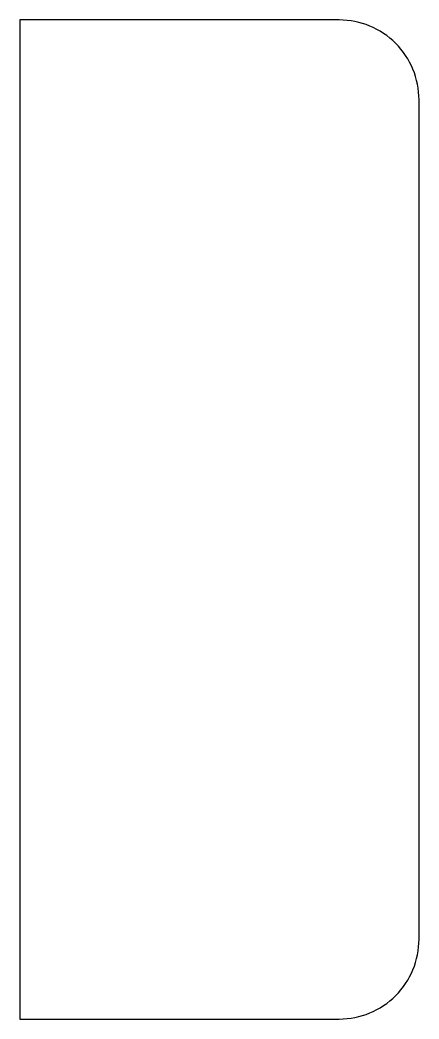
# Model space of a CAD drawing. Header units: millimetres. Extents: x 65 to 165, y -200 to 50.
import ezdxf

# ---------------------------------------------------------------- set-up
doc = ezdxf.new("R2010")
doc.units = ezdxf.units.MM
doc.layers.get('0').update_dxf_attribs({"linetype": 'CONTINUOUS'})

msp = doc.modelspace()

# ---------------------------------------------------------------- linework, layer by layer
msp.add_lwpolyline([(65, -200), (145, -200, 0.414214), (165, -180), (165, 30, 0.414214), (145, 50), (65, 50)], format="xyb", close=True)

doc.saveas('drawing.dxf')
